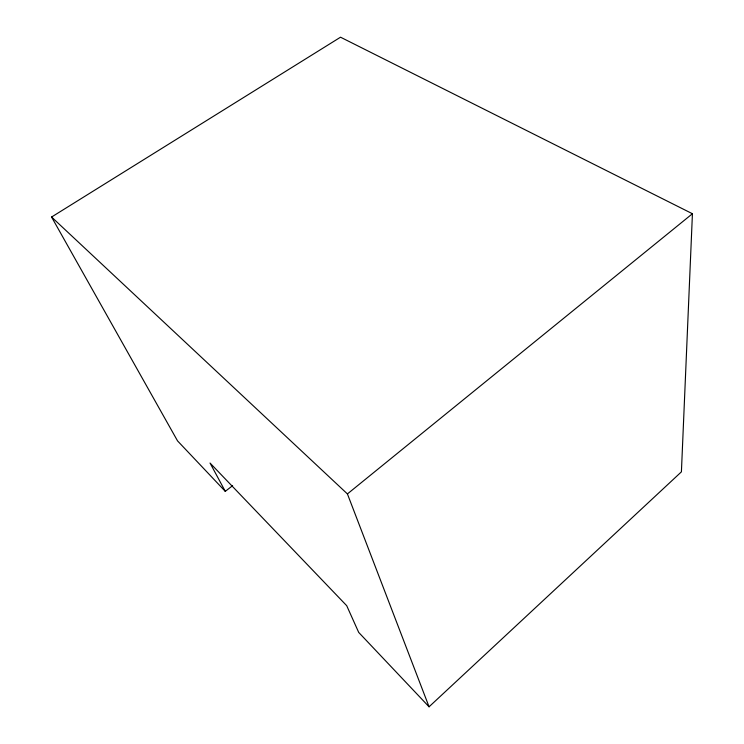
<?xml version="1.0" encoding="UTF-8"?>
<svg xmlns="http://www.w3.org/2000/svg" width="744" height="744" viewBox="0 0 744 744"><rect width="100%" height="100%" fill="white"/><g stroke="black" fill="none" stroke-linecap="round" stroke-linejoin="round"><path stroke-width="1.12" d="M225.274 491.347L177.546 440.894L51.569 217.025L340.529 37.2L692.432 213.733L681.411 471.845L429.065 706.8L358.701 632.409L346.713 605.69L210.031 463.028L225.274 491.347L232.621 485.665M429.065 706.8L347.42 493.923L692.432 213.733M51.569 217.025L347.42 493.923"/></g></svg>
